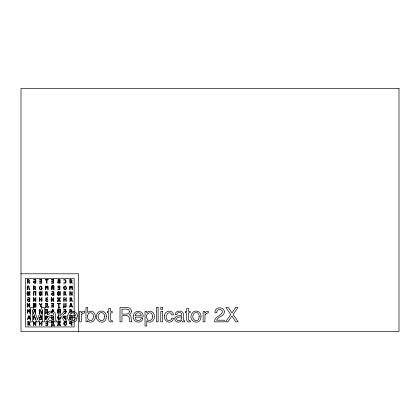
<?xml version="1.0" encoding="UTF-8"?>
<svg xmlns="http://www.w3.org/2000/svg" width="420" height="420" viewBox="0 0 420 420"><rect width="100%" height="100%" fill="white"/><g stroke="black" fill="none" stroke-linecap="round" stroke-linejoin="round"><path stroke-width="0.63" d="M59.866 318.486L59.939 318.034L60.464 318.034L59.75 319.51M52.012 312.354L51.749 313.173L51.193 313.173L51.581 311.987M71.736 311.356L71.962 310.973L70.67 311.294L69.757 311.047L69.757 312.354M58.737 316.302L58.112 317.552L57.587 317.552L58.013 316.207L58.779 315.819M71.983 312.737L70.529 313.556L69.657 315.782L75.479 315.782C75.542 313.913 73.878 312.26 71.983 312.737L72.172 313.262L71.531 312.884M71.117 321.683L69.893 321.962L69.489 322.833L70.025 322.859L70.891 322.108L71.946 322.744L71.946 321.683M21 273.793L78.703 273.793L78.703 331.501M58.285 309.398L57.661 309.398L57.482 313.163L57.981 313.163L58.086 309.913L58.501 310.91M59.645 309.398L60.249 309.398L60.433 313.163L59.95 313.163L59.871 309.913M33.563 309.472L35.7 309.472L35.7 313.231M33.563 309.902L35.191 309.902L35.191 311.068L34.151 311.068M51.776 311.393L52.316 311.393M53.781 311.393L53.267 311.393L53.429 311.897M64.297 313.231L65.898 313.231L65.898 309.472L63.767 309.472L63.767 309.902L65.389 309.902L65.389 311.068L63.83 311.068L63.83 311.498M52.017 315.767L51.534 315.767L51.534 316.181M40.142 315.95L41.743 315.95L41.743 319.715L39.606 319.715L39.606 319.274L41.228 319.274L41.228 317.982L39.669 317.982M69.72 315.95L72.282 315.95M40.147 316.386L41.228 316.386L41.228 317.552L39.669 317.552M35.112 317.825L34.577 317.825L33.957 316.334L33.847 319.578L33.348 319.578L33.532 315.819L34.151 315.819L34.844 317.279M53.623 319.526L51.949 319.384L51.266 318.35L51.807 318.407L52.216 319.016L53.062 319.095L53.277 318.748L53.791 318.801L53.791 319.132M69.72 319.715L70.229 319.715L70.229 316.958M64.612 318.302L65.489 318.365L65.609 319.83L66.103 319.83L66.103 317.562L64.449 317.919L63.719 317.52L64.255 318.155M71.064 311.824L70.277 311.813L70.277 312.254M58.506 319.562L57.86 318.985L57.577 317.846L58.112 317.846L58.569 319.079M48.242 312.816L47.507 311.252L46.961 311.089L47.224 312.37L46.053 312.685L46.053 311.204L45.544 311.204L45.16 313.856L45.602 313.934L45.906 313.12L47.754 313.43M60.407 317.042L60.47 317.452L59.95 317.635L59.902 317.179M46.935 318.397L46.699 316.397L45.922 316.491L45.848 319.715L45.407 319.715L45.407 315.982L47.177 315.95L47.324 317.389M35.784 318.428L35.821 319.578M74.151 320.465L74.151 278.35L25.557 278.35L25.557 326.944L74.151 326.944L74.151 321.762M72.282 316.58L72.282 319.715L71.767 319.715L71.767 316.958M69.72 316.58L69.72 319.084M53.791 316.822L53.791 318.213L53.277 318.26L53.146 317.73L51.377 317.914L52.012 317.41L53.277 317.31L53.277 316.586M41.984 310.727L41.984 313.231L41.47 313.231L41.47 312.081M39.895 311.062L39.895 309.472L39.386 309.472L39.386 313.231L39.895 313.231L39.895 311.504M35.191 311.498L35.191 312.795M33.563 312.795L33.563 313.231M41.885 306.705L41.885 307.146L40.777 306.894L39.412 303.397L40.73 305.088L41.716 303.397L42.063 303.618L40.898 306.201L41.885 306.705M42.609 309.734L42.567 321.856L44.42 321.856L44.42 307.487L41.659 307.487L37.559 319.636L33.432 307.487L30.644 307.487L30.644 321.856L32.503 321.856L32.45 309.734L36.582 321.856L38.509 321.856L42.609 309.734M65.677 281.216L65.378 282.492L63.824 282.728L63.63 283.127C67.011 284.713 66.943 278.119 63.63 279.641L63.63 280.124L65.184 280.119L65.677 281.216M27.3 279.505L27.295 280.655L27.809 280.655L28.061 279.941L29.542 280.555L28.817 279.584L27.3 279.505M27.788 321.584L27.783 322.728L28.297 322.728L28.555 322.014L30.035 322.633L29.306 321.662L27.788 321.584M29.946 291.653L29.941 295.418L29.426 295.418L29.405 293.695L28.949 293.8L28.345 295.433L28.471 293.291L29.463 293.176L29.474 291.653L29.946 291.653M33.401 286.031L33.395 287.18L33.91 287.18L34.167 286.461L35.648 287.081L34.918 286.109L33.401 286.031M69.872 279.505L69.872 280.786L70.387 280.77L70.639 279.941L72.119 280.555L71.395 279.584L69.872 279.505M69.762 309.503L69.757 310.784L70.277 310.769L70.529 309.934L72.009 310.553L71.279 309.582L69.762 309.503M42.1 291.653L42.095 295.439L41.58 295.439L41.559 293.717L41.102 293.822L40.498 295.454L40.624 293.312L41.617 293.197L41.627 291.653L42.1 291.653M45.549 309.356L45.544 310.532L46.053 310.685L46.053 309.803L46.583 309.356L45.549 309.356M45.623 303.397L45.617 304.574L46.127 304.726L46.127 303.839L46.662 303.397L45.623 303.397M51.634 321.641L51.629 322.817L52.138 322.969L52.138 322.082L52.668 321.641L51.634 321.641M59.855 291.653L59.845 293.16L58.852 293.276L58.727 295.418L59.336 293.785L59.787 293.68L59.808 295.402L60.323 295.402L60.323 291.653L59.855 291.653M27.064 293.176L27.059 293.58L27.536 293.554L27.783 291.637L27.19 292.231L27.064 293.176M39.218 293.197L39.212 293.596L39.69 293.575L39.937 291.659L39.343 292.252L39.218 293.197M57.446 293.16L57.44 293.559L57.923 293.538L58.165 291.622L57.572 292.215L57.446 293.16M40.829 286.125L41.585 287.936L42.11 287.758L41.648 286.545L40.829 286.125M48.316 306.857L48.227 307.97L47.471 307.156L45.985 307.156L45.675 307.97L45.239 307.897L45.617 305.245L46.127 305.245L46.127 306.726L47.303 306.411L47.04 305.125L47.581 305.288L48.316 306.857M54.327 325.101L54.238 326.214L53.482 325.4L51.991 325.4L51.686 326.214L51.245 326.141L51.629 323.489L52.138 323.489L52.138 324.97L53.309 324.655L53.046 323.369L53.592 323.536L54.327 325.101M60.097 282.361L60.071 283.269L58.627 283.222L57.708 282.555L59.288 282.839L60.097 282.361M65.184 285.994L65.945 287.805L66.465 287.627L66.008 286.414L65.184 285.994M65.336 321.631L66.098 323.442L66.617 323.264L66.16 322.051L65.336 321.631M27.857 310.968L27.783 313.315L27.279 313.315L27.463 309.556L28.088 309.556L28.78 311.015L29.447 309.556L30.051 309.556L30.235 313.315L29.752 313.315L29.673 310.07L29.043 311.561L28.513 311.561L27.888 310.07L27.857 310.968M45.859 287.448L45.785 289.795L45.287 289.795L45.465 286.031L46.09 286.031L46.783 287.49L47.45 286.031L48.053 286.031L48.237 289.795L47.754 289.795L47.68 286.545L47.051 288.041L46.515 288.041L45.89 286.545L45.859 287.448M70.098 287.448L70.025 289.795L69.52 289.795L69.704 286.031L70.329 286.031L71.022 287.49L71.683 286.031L72.293 286.031L72.476 289.795L71.993 289.795L71.915 286.545L71.285 288.041L70.749 288.041L70.13 286.545L70.098 287.448M47.733 299.35L47.717 299.764L46.552 299.812L46.048 300.4L46.678 301.088L48.022 300.909L47.717 301.466L46.578 301.502L45.701 301.004L45.559 300.048L46.132 299.528L45.638 298.709L46.1 297.838L47.922 297.864L46.31 298.321L46.174 298.751L46.767 299.329L47.733 299.35M27.809 282.807L27.788 283.269L27.295 283.201L27.295 281.048L28.208 281.3L29.5 280.975L29.148 281.788L29.71 283.269L29.206 283.269L28.602 281.825L28.208 281.71L27.809 281.82L27.809 282.807M28.297 324.881L28.277 325.343L27.783 325.274L27.783 323.127L28.697 323.374L29.988 323.054L29.636 323.862L30.198 325.343L29.699 325.343L29.09 323.904L28.697 323.788L28.297 323.894L28.297 324.881M33.91 289.333L33.894 289.795L33.395 289.727L33.395 287.574L34.309 287.826L35.6 287.5L35.248 288.309L35.81 289.795L35.312 289.795L34.703 288.351L34.309 288.236L33.91 288.341L33.91 289.333M70.387 282.807L70.366 283.269L69.872 283.201L69.872 281.048L70.786 281.3L72.072 280.975L71.726 281.788L72.287 283.269L71.783 283.269L71.18 281.825L70.786 281.71L70.387 281.82L70.387 282.807M39.758 287.658L39.223 287.858L39.433 286.834L40.415 286.125L39.758 287.658M64.118 287.527L63.583 287.726L63.788 286.703L64.775 285.994L64.118 287.527M64.27 323.164L63.735 323.363L63.945 322.34L64.927 321.631L64.27 323.164M152.45 316.554C153.505 320.439 147.326 322.497 146.806 318.108C144.827 312.695 152.717 310.191 152.45 316.554M87.659 315.556C85.838 319.62 92.279 322.969 93.235 318.181C95.351 313.509 88.694 310.002 87.659 315.556M95.214 316.418C96.038 320.581 90.353 324.513 87.612 320.518L87.612 321.856L85.99 321.856L85.99 307.435L87.701 307.435L87.701 312.653C90.373 309.094 96.044 312.26 95.214 316.418M106.318 316.397C106.244 327.358 91.392 320.712 97.897 312.643A4.326 4.326 0 0 1 100.422 311.173C103.577 310.385 106.67 313.189 106.318 316.397M164.577 315.604C163.438 319.536 167.507 323.825 171.365 321.62A3.596 3.596 0 0 0 172.951 319.951L173.46 318.15L171.749 318.15C171.544 319.725 170.079 321.006 168.462 320.586A2.158 2.158 0 0 1 167.034 319.578C163.784 316.019 169.796 309.157 171.749 314.9L173.46 314.9C173.392 309.293 164.404 310.338 164.577 315.604M200.986 316.397C200.907 327.358 186.055 320.712 192.559 312.643A4.326 4.326 0 0 1 195.09 311.173C198.24 310.385 201.338 313.189 200.986 316.397M67.809 315.614C65.693 321.799 75.773 325.112 77.144 318.57L75.411 318.57C74.561 322.056 68.896 320.896 69.61 317.179L77.291 317.179C78.971 310.522 68.224 308.931 67.809 315.614M133.513 315.614C131.397 321.799 141.482 325.112 142.847 318.57L141.12 318.57C140.264 322.056 134.6 320.896 135.319 317.179L142.994 317.179C144.679 310.522 133.928 308.931 133.513 315.614M154.245 316.386C155.169 320.518 149.688 324.492 146.785 320.681L146.785 326.036L145.021 326.036L145.021 311.43L146.732 311.43L146.732 312.816C149.284 309.068 155.022 312.239 154.245 316.386M129.428 311.546C129.465 315.268 124.131 313.808 121.963 314.071L121.963 309.157C124.126 309.493 129.334 307.834 129.428 311.546M46.715 318.418C45.896 322.455 51.818 323.426 53.734 320.471L54.569 321.919L56.569 321.904L56.569 320.607L55.519 320.497C54.684 317.693 57.236 312.165 52.931 311.299C50.589 310.658 46.998 311.593 47.198 314.58L48.841 314.58C48.883 312.464 51.587 312.239 53.051 313.016L53.692 314.323L53.272 315.341C51.088 315.924 47.303 315.488 46.715 318.418M174.793 318.418C173.975 322.455 179.891 323.426 181.808 320.471L182.648 321.919L184.643 321.904L184.643 320.607L183.593 320.497C182.758 317.693 185.309 312.165 181.01 311.299C178.663 310.658 175.077 311.593 175.271 314.58L176.915 314.58C176.962 312.464 179.66 312.239 181.13 313.016L181.771 314.323L181.346 315.341C179.161 315.924 175.382 315.488 174.793 318.418M27.72 288.95L27.641 289.795L27.206 289.795L27.206 286.057L28.975 286.031L29.353 288.813L29.893 289.469L29.594 289.8L28.98 289.312L28.497 286.477L27.72 286.566L27.72 288.95M45.922 294.572L45.848 295.418L45.407 295.418L45.407 291.685L47.177 291.653L47.555 294.436L48.101 295.092L47.796 295.423L47.182 294.935L46.699 292.1L45.922 292.194L45.922 294.572M64.276 294.572L64.202 295.418L63.761 295.418L63.761 291.685L65.531 291.653L65.909 294.436L66.454 295.092L66.15 295.423L65.536 294.935L65.053 292.1L64.276 292.194L64.276 294.572M70.418 300.652L70.34 301.497L69.904 301.497L69.904 297.759L71.673 297.733L72.051 300.515L72.597 301.171L72.293 301.502L71.678 301.014L71.195 298.179L70.418 298.268L70.418 300.652M224.338 311.997C224.317 316.57 217.907 316.386 216.615 320.192L224.27 320.192L224.27 321.856L214.652 321.856C213.911 316.276 221.288 316.386 222.39 312.076C222.458 308.096 215.969 308.968 216.783 312.816L214.993 312.816C214.011 306.716 224.443 305.996 224.338 311.997M42.105 288.341L41.743 289.506L41.023 289.947L41.575 288.341L42.105 288.341M66.46 288.209L66.098 289.375L65.378 289.816L65.935 288.209L66.46 288.209M66.617 323.846L66.255 325.012L65.531 325.453L66.087 323.846L66.617 323.846M104.48 316.449C104.643 324.382 95.03 319.73 99.099 313.845A2.394 2.394 0 0 1 100.695 312.69C102.984 312.034 104.774 314.276 104.48 316.449M199.143 316.449C199.306 324.382 189.698 319.73 193.762 313.845A2.394 2.394 0 0 1 195.358 312.69C197.652 312.034 199.437 314.276 199.143 316.449M131.402 311.362L130.872 313.472L129.376 314.795C132.106 315.788 130.583 319.184 131.57 321.216L131.954 321.856L129.565 321.856C130.2 316.239 127.633 314.428 121.963 315.693L121.963 321.856L120.015 321.856L120.015 307.487C123.412 307.813 131.198 305.744 131.402 311.362M53.645 317.945C53.786 320.339 49.985 321.762 48.636 319.751C47.833 316.638 51.954 317.457 53.645 316.528L53.645 317.945M181.718 317.945C181.86 320.339 178.059 321.762 176.715 319.751C175.907 316.638 180.028 317.457 181.718 316.528L181.718 317.945M81.443 314.78L81.265 321.856L79.501 321.856L79.501 311.377L81.175 311.377L81.175 313.189L83.045 311.336L84.599 311.194L84.599 313.052L82.845 313.215L81.443 314.78M205.065 314.78L204.887 321.856L203.128 321.856L203.128 311.377L204.797 311.377L204.797 313.189L206.672 311.336L208.226 311.194L208.226 313.052L206.467 313.215L205.065 314.78M135.608 314.548L135.366 315.782L141.188 315.782C141.529 312.527 136.621 311.488 135.608 314.548M63.772 316.554L63.646 317.105L64.176 317.126L65.047 316.381L66.103 317.011L66.103 315.95L64.449 316.034L63.772 316.554M28.429 317.714L28.271 318.218L29.542 318.218L29.384 317.714L29.893 317.714L30.482 319.499L29.951 319.499L29.689 318.675L28.124 318.675L27.862 319.499L27.305 319.499L27.888 317.714L28.429 317.714M28.907 316.207L28.591 317.216L28.051 317.216L28.534 315.735L29.237 315.735L29.726 317.216L29.227 317.216L28.907 316.207M52.794 309.881L52.474 310.889L51.938 310.889L52.421 309.414L53.125 309.414L53.613 310.889L53.109 310.889L52.794 309.881M70.534 305.377L70.376 305.881L71.647 305.881L71.484 305.377L71.998 305.377L72.587 307.156L72.056 307.156L71.794 306.338L70.229 306.338L69.967 307.156L69.41 307.156L69.993 305.377L70.534 305.377M71.011 303.87L70.691 304.873L70.156 304.873L70.639 303.397L71.342 303.397L71.831 304.873L71.327 304.873L71.011 303.87M58.328 281.778L58.175 282.161L57.629 282.14L58.112 281.143L57.834 280.796L58.296 280.492L58.506 280.959L59.288 281.117L59.582 280.418L60.097 280.487L60.097 281.988L59.582 282.046L59.462 281.542L58.328 281.778M35.894 282.875L35.726 283.269L34.052 283.127L33.374 282.093L33.91 282.151L34.319 282.76L35.165 282.839L35.385 282.492L35.894 282.544L35.894 282.875M29.852 301.114L29.689 301.502L28.014 301.361L27.332 300.326L27.872 300.384L28.282 300.998L29.127 301.072L29.342 300.725L29.852 300.778L29.852 301.114M54.023 295.013L53.855 295.402L52.18 295.26L51.497 294.226L52.038 294.284L52.448 294.898L53.293 294.971L53.508 294.63L54.023 294.677L54.023 295.013M58.684 299.555L57.803 301.492L57.257 301.492L58.186 299.539L57.309 297.728L57.803 297.728L58.684 299.135L58.684 297.728L59.152 297.728L59.152 299.114L60.023 297.728L60.522 297.728L59.635 299.549L60.564 301.492L60.034 301.492L59.152 299.565L59.152 301.492L58.684 301.492L58.684 299.555M58.758 323.626L57.876 325.558L57.33 325.558L58.259 323.61L57.388 321.799L57.876 321.799L58.758 323.201L58.758 321.799L59.225 321.799L59.225 323.185L60.097 321.799L60.596 321.799L59.708 323.62L60.638 325.558L60.107 325.558L59.225 323.631L59.225 325.558L58.758 325.558L58.758 323.626M71.447 323.295L71.264 323.657L70.292 323.652L69.562 323.253L70.098 323.888L71.332 324.098L71.453 325.558L71.946 325.558L71.946 323.295L71.447 323.295M235.646 307.487L232.008 312.984L228.338 307.487L225.902 307.487L230.727 314.491L225.577 321.856L227.929 321.856L231.908 315.95L235.783 321.856L238.198 321.856L233.142 314.491L237.967 307.487L235.646 307.487M33.731 281.358L33.479 281.657L35.248 281.474L35.385 282.004L35.894 281.957L35.831 279.505L33.637 279.505L33.637 279.925L35.369 279.941L35.385 281.054L33.731 281.358M27.689 299.596L27.442 299.896L29.206 299.712L29.342 300.237L29.852 300.195L29.789 297.743L27.594 297.743L27.594 298.163L29.332 298.174L29.342 299.287L27.689 299.596M51.86 293.496L51.608 293.795L53.377 293.612L53.508 294.142L54.023 294.094L53.96 291.643L51.765 291.643L51.765 292.063L53.498 292.073L53.508 293.186L51.86 293.496M64.465 311.377L59.945 315.83L59.945 307.487L58.254 307.487L58.254 321.856L59.945 321.856L59.945 317.924L61.42 316.575L64.691 321.856L66.938 321.856L62.701 315.305L66.717 311.377L64.465 311.377M58.191 279.668L57.881 279.956L60.097 280.14L60.097 279.657L59.656 279.505L58.191 279.668M112.219 321.856C106.874 323.405 109.032 315.483 108.764 312.816L107.347 312.816L107.347 311.377L108.764 311.377L108.764 308.453L110.544 308.453L110.544 311.377L112.219 311.377L112.219 312.816L110.544 312.816L110.544 319.657L110.917 320.392L112.219 320.471L112.219 321.856M190.171 321.856C184.826 323.405 186.984 315.483 186.722 312.816L185.299 312.816L185.299 311.377L186.722 311.377L186.722 308.453L188.501 308.453L188.501 311.377L190.171 311.377L190.171 312.816L188.501 312.816L188.501 319.657L188.869 320.392L190.171 320.471L190.171 321.856M63.735 306.7L63.389 306.716L63.425 307.97L63.882 307.97L63.882 307.156L66.181 307.156L66.181 303.397L65.672 303.397L65.672 306.716L64.244 306.716L64.244 303.397L63.735 303.397L63.735 306.7M27.547 293.979L27.069 293.995L27.127 294.525L27.883 295.475L27.547 293.979M39.701 294L39.223 294.016L39.28 294.546L40.037 295.496L39.701 294M57.929 293.963L57.456 293.979L57.509 294.509L58.27 295.459L57.929 293.963M399 88.499L21 88.499L21 331.501L399 331.501L399 88.499M41.732 279.505L39.601 279.505L39.601 279.941L41.223 279.941L41.223 281.106L39.664 281.106L39.664 281.536L41.223 281.536L41.223 282.828L39.601 282.828L39.601 283.269L41.732 283.269L41.732 279.505M48.132 279.505L45.392 279.505L45.392 279.946L46.505 279.946L46.505 283.269L47.019 283.269L47.019 279.946L48.132 279.946L48.132 279.505M53.582 279.505L51.445 279.505L51.445 279.941L53.067 279.941L53.067 281.106L51.508 281.106L51.508 281.536L53.067 281.536L53.067 282.828L51.445 282.828L51.445 283.269L53.582 283.269L53.582 279.505M53.293 285.49L52.232 285.49L52.232 286.015L53.293 286.015L53.293 285.49M51.975 286.031L51.492 286.031L51.492 289.795L52.001 289.795L52.001 286.955L53.55 289.795L54.038 289.795L54.038 286.031L53.529 286.031L53.529 288.876L51.975 286.031M59.924 286.031L57.787 286.031L57.787 286.461L59.409 286.461L59.409 287.627L57.85 287.627L57.85 288.062L59.409 288.062L59.409 289.354L57.787 289.354L57.787 289.795L59.924 289.795L59.924 286.031M64.108 288.02L63.572 288.02L63.856 289.159L64.958 289.842L64.108 288.02M39.748 288.151L39.218 288.151L39.501 289.291L40.598 289.973L39.748 288.151M35.915 291.653L33.353 291.653L33.353 295.418L33.863 295.418L33.863 292.11L35.401 292.11L35.401 295.418L35.915 295.418L35.915 291.653M70.208 291.653L69.725 291.653L69.725 295.418L70.234 295.418L70.234 292.577L71.789 295.418L72.277 295.418L72.277 291.653L71.762 291.653L71.762 294.499L70.208 291.653M28.912 292.745L28.434 292.745L28.229 291.653L28.912 292.745M41.066 292.766L40.588 292.766L40.383 291.669L41.066 292.766M59.294 292.73L58.816 292.73L58.611 291.632L59.294 292.73M33.841 297.728L33.358 297.728L33.358 301.492L33.868 301.492L33.868 298.651L35.422 301.492L35.91 301.492L35.91 297.728L35.396 297.728L35.396 300.573L33.841 297.728M39.91 297.728L39.401 297.728L39.401 301.492L39.91 301.492L39.91 299.764L41.486 299.764L41.486 301.492L42 301.492L42 297.728L41.486 297.728L41.486 299.324L39.91 299.324L39.91 297.728M51.66 297.728L51.172 297.728L51.172 301.492L51.686 301.492L51.686 298.651L53.235 301.492L53.723 301.492L53.723 297.728L53.214 297.728L53.214 300.573L51.66 297.728M64.187 297.728L63.672 297.728L63.672 301.492L64.187 301.492L64.187 299.764L65.762 299.764L65.762 301.492L66.276 301.492L66.276 297.728L65.762 297.728L65.762 299.324L64.187 299.324L64.187 297.728M27.731 303.397L27.247 303.397L27.247 307.156L27.757 307.156L27.757 304.316L29.311 307.156L29.799 307.156L29.799 303.397L29.285 303.397L29.285 306.238L27.731 303.397M33.726 303.397L33.259 303.397L33.259 307.156L36.01 307.156L36.01 303.397L35.537 303.397L35.537 306.747L34.865 306.747L34.865 303.397L34.403 303.397L34.403 306.747L33.726 306.747L33.726 303.397M53.645 303.397L51.508 303.397L51.508 303.828L53.13 303.828L53.13 304.994L51.571 304.994L51.571 305.424L53.13 305.424L53.13 306.721L51.508 306.721L51.508 307.156L53.645 307.156L53.645 303.397M60.244 303.397L57.503 303.397L57.503 303.833L58.616 303.833L58.616 307.156L59.131 307.156L59.131 303.833L60.244 303.833L60.244 303.397M158.114 307.487L156.35 307.487L156.35 321.856L158.114 321.856L158.114 307.487M162.545 307.487L160.755 307.487L160.755 309.482L162.545 309.482L162.545 307.487M162.545 311.43L160.755 311.43L160.755 321.856L162.545 321.856L162.545 311.43M33.841 321.647L33.358 321.647L33.358 325.406L33.868 325.406L33.868 322.565L35.422 325.406L35.91 325.406L35.91 321.647L35.396 321.647L35.396 324.487L33.841 321.647M39.9 321.647L39.391 321.647L39.391 325.406L39.9 325.406L39.9 323.678L41.48 323.678L41.48 325.406L41.99 325.406L41.99 321.647L41.48 321.647L41.48 323.237L39.9 323.237L39.9 321.647M47.828 321.647L45.696 321.647L45.696 322.077L47.318 322.077L47.318 323.243L45.759 323.243L45.759 323.673L47.318 323.673L47.318 324.97L45.696 324.97L45.696 325.406L47.828 325.406L47.828 321.647M64.26 323.657L63.724 323.657L64.008 324.796L65.111 325.479L64.26 323.657M47.434 303.476L46.956 303.429L46.998 304.642L47.528 304.841L47.434 303.476M47.36 309.44L46.883 309.388L46.925 310.606L47.455 310.8L47.36 309.44M53.445 321.72L52.967 321.673L53.009 322.885L53.54 323.085L53.445 321.72"/></g></svg>
